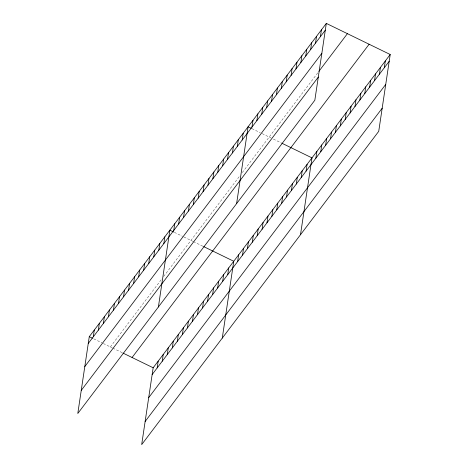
<?xml version="1.0" encoding="UTF-8"?>
<svg xmlns="http://www.w3.org/2000/svg" width="468" height="468" viewBox="0 0 468 468"><rect width="100%" height="100%" fill="white"/><g stroke="black" fill="none" stroke-linecap="round" stroke-linejoin="round"><path stroke-width="0.35" stroke-dasharray="2.34 1.75" d="M110.36 346.928L161.571 279.25M163.665 276.477L239.844 175.81M242.289 172.581L318.065 72.429M251.924 128.642L260.231 132.69M262.15 133.62L270.99 137.925M273.4 139.095L281.245 142.916M174.342 232.333L182.649 236.375M183.924 236.995L192.763 241.301M193.366 241.593L203.018 246.297M93.746 338.844L102.053 342.886M103.329 343.506L112.168 347.812M112.77 348.104L122.429 352.808"/><path stroke-width="0.7" d="M326.319 23.4L89.271 336.667L77.793 413.496L314.835 100.228L326.319 23.4L390.207 54.504L378.729 131.332L141.681 444.6L153.165 367.772L390.207 54.504M93.296 336.79L94.314 330.01M98.333 330.133L99.351 323.353M103.369 323.476L104.387 316.696M108.406 316.818L109.424 310.038M113.449 310.161L114.461 303.381M118.486 303.504L119.498 296.724M123.523 296.847L124.535 290.066M128.56 290.195L129.572 283.409M133.596 283.538L134.608 276.752M138.633 276.88L139.645 270.094M143.67 270.223L144.682 263.437M148.707 263.566L149.719 256.78M153.744 256.909L154.756 250.128M158.781 250.251L159.793 243.471M163.818 243.594L164.83 236.814M158.389 306.985L169.866 230.157L173.704 232.023M173.745 230.478L174.757 223.692M178.636 224.014L179.648 217.234M157.189 367.895L158.202 361.115M183.52 217.556L184.538 210.77M162.226 361.237L163.238 354.457M188.411 211.091L189.423 204.311M167.263 354.58L168.275 347.8M193.302 204.633L194.314 197.847M172.3 347.923L173.312 341.143M198.186 198.169L199.204 191.389M177.337 341.266L178.349 334.485M203.077 191.71L204.089 184.93M182.374 334.608L183.386 327.828M207.968 185.246L208.98 178.466M187.411 327.951L188.423 321.171M212.858 178.788L213.87 172.008M192.447 321.3L193.465 314.514M217.743 172.329L218.761 165.543M197.484 314.642L198.502 307.856M222.633 165.865L223.645 159.085M202.521 307.985L203.539 301.199M227.524 159.407L228.536 152.621M207.558 301.328L208.576 294.542M232.415 152.942L233.427 146.162M212.595 294.67L213.613 287.884M237.299 146.484L238.317 139.698M217.638 288.013L218.65 281.233M242.19 140.02L243.202 133.24M222.674 281.356L223.686 274.576M236.609 203.609L248.093 126.775L251.287 128.331M227.711 274.698L228.723 267.918M251.971 127.097L252.983 120.317M222.277 338.089L233.76 261.261L203.627 246.589M256.856 120.639L257.874 113.853M237.633 261.583L238.651 254.797M261.747 114.174L262.759 107.394M242.523 255.119L243.535 248.338M266.637 107.716L267.649 100.936M247.414 248.66L248.426 241.874M271.522 101.252L272.54 94.472M252.305 242.196L253.317 235.416M276.412 94.793L277.425 88.013M257.189 235.737L258.207 228.951M281.303 88.335L282.315 81.549M262.08 229.273L263.092 222.493M286.194 81.871L287.206 75.091M266.971 222.815L267.983 216.035M291.078 75.412L292.096 68.626M271.861 216.351L272.873 209.57M295.969 68.948L296.981 62.168M276.746 209.892L277.764 203.112M300.86 62.49L301.872 55.704M281.637 203.428L282.649 196.648M305.75 56.025L306.762 49.245M286.527 196.969L287.539 190.189M310.635 49.567L311.653 42.781M291.412 190.511L292.43 183.725M315.526 43.103L316.538 36.323M296.303 184.047L297.315 177.267M320.416 36.644L321.428 29.858M301.193 177.588L302.205 170.802M306.084 171.124L307.096 164.344M300.503 234.714L311.986 157.88L281.847 143.214M315.859 158.202L316.871 151.421M320.75 151.743L321.762 144.957M325.64 145.279L326.652 138.499M330.525 138.821L331.543 132.04M335.416 132.356L336.428 125.576M340.306 125.898L341.318 119.118M345.191 119.439L346.209 112.653M350.082 112.975L351.094 106.195M354.972 106.517L355.984 99.731M359.863 100.053L360.875 93.272M364.748 93.594L365.765 86.808M369.638 87.13L370.65 80.35M374.529 80.671L375.541 73.885M379.419 74.207L380.431 67.427M384.304 67.749L385.322 60.963M88.259 343.448L325.301 30.18M84.807 366.561L321.849 53.299M318.883 71.352L347.402 33.667M81.245 390.382L318.287 77.115M132.081 357.505L369.123 44.238M152.153 374.552L389.195 61.285M148.695 397.665L385.737 84.404M145.138 421.487L382.18 108.219M89.271 336.667L92.471 338.218M123.031 353.1L153.165 367.772"/></g></svg>
